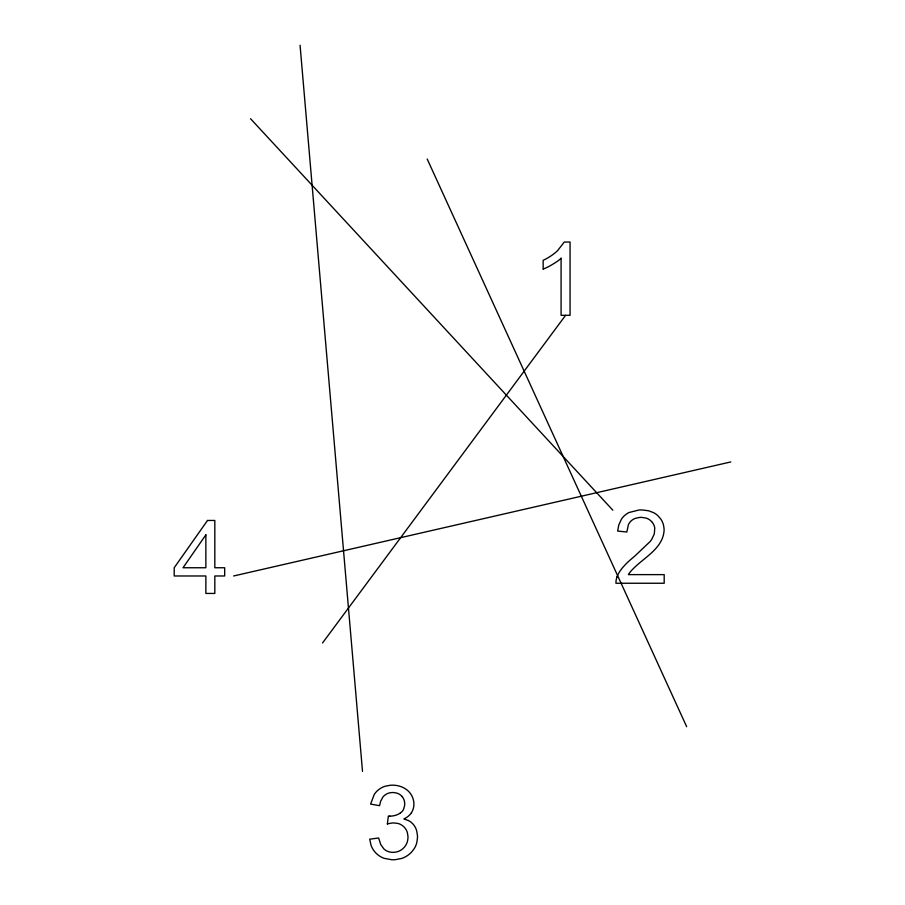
<?xml version="1.0" encoding="UTF-8"?>
<svg xmlns="http://www.w3.org/2000/svg" width="905" height="905" viewBox="0 0 905 905"><rect width="100%" height="100%" fill="white"/><g stroke="black" fill="none" stroke-linecap="round" stroke-linejoin="round"><path stroke-width="1.36" d="M387.374 823.912L388.369 816.039L389.263 816.118A9.016 9.016 0 0 0 389.806 816.14M322.519 643.003L565.58 315.325M400.112 813.154L401.673 811.921A9.31 9.31 0 0 0 403.551 809.364L404.626 805.45A15.362 15.362 0 0 0 404.682 803.335L404.49 801.581M233.637 575.976L730.799 461.935M408.291 820.496L403.845 818.923L405.055 818.335A17.025 17.025 0 0 0 411.424 812.803M250.538 118.713L612.866 510.216M652.369 522.468L651.973 521.981A13.688 13.688 0 0 0 651.08 521.042A12.659 12.659 0 0 0 646.057 518.079L641.905 517.4A20.283 20.283 0 0 0 639.575 517.445L635.321 518.35A12.67 12.67 0 0 0 630.785 521.257A12.376 12.376 0 0 0 628.421 524.595L626.86 532.016L617.651 531.077L618.749 525.115L621.418 519.221A18.756 18.756 0 0 1 624.02 516.065A19.706 19.706 0 0 1 629.043 512.524L638.806 510.047A37.569 37.569 0 0 1 642.641 509.99L648.614 510.782L653.715 512.716A19.469 19.469 0 0 1 657.969 515.793L660.65 518.87A18.507 18.507 0 0 1 663.501 525.115L663.999 528.113A22.874 22.874 0 0 1 664.1 530.228C663.116 548.43 644.1 557.378 632.844 569.109A26.811 26.811 0 0 0 632.188 569.777A29.718 29.718 0 0 0 628.387 574.618L664.191 574.63L664.191 583.25L615.954 583.25A15.973 15.973 0 0 1 616.995 577.017M427.205 159.042L686.657 726.681M300.064 45.25L362.509 771.377M561.089 258.219L561.089 315.325L570.06 315.325L570.06 242.042L564.279 242.042L557.672 250.549A53.09 53.09 0 0 1 555.602 252.416A54.481 54.481 0 0 1 543.147 260.312L543.17 269.023M561.145 258.287A47.682 47.682 0 0 1 553.227 263.955A63.067 63.067 0 0 1 543.204 269.09M652.381 522.468A11.788 11.788 0 0 1 654.756 528.09L654.304 533.927L651.691 539.391A30.374 30.374 0 0 1 650.152 541.529L634.62 556.258A121.247 121.247 0 0 0 626.43 563.498L623.421 566.711A34.096 34.096 0 0 0 616.905 576.983M408.325 820.45A16.347 16.347 0 0 1 416.583 830.428L417.431 835.168A26.302 26.302 0 0 1 417.454 838.087L416.809 842.589A20.792 20.792 0 0 1 414.196 848.664L412.148 851.401A25.476 25.476 0 0 1 409.637 853.913L408.721 854.659A23.134 23.134 0 0 1 401.515 858.483L395.496 859.648A32.297 32.297 0 0 1 391.707 859.727L384.105 858.313A21.494 21.494 0 0 1 377.747 854.716A22.908 22.908 0 0 1 375.439 852.544A21.335 21.335 0 0 1 371.129 845.553L369.693 839.195L378.652 837.996L380.745 844.546L383.912 848.969A12.806 12.806 0 0 0 390.383 852.137L392.284 852.318A17.263 17.263 0 0 0 394.49 852.261L395.983 852.058A14.163 14.163 0 0 0 401.922 849.444L402.499 848.981A16.403 16.403 0 0 0 404.15 847.397L404.648 846.82A14.401 14.401 0 0 0 407.555 840.937L407.906 838.686A18.417 18.417 0 0 0 407.963 836.333L407.408 832.77A13.224 13.224 0 0 0 404.897 827.951A14.31 14.31 0 0 0 403.438 826.435A13.349 13.349 0 0 0 398.053 823.471L393.686 822.917A27.161 27.161 0 0 0 387.385 823.98M411.39 812.769A15.668 15.668 0 0 0 413.913 804.138A18.224 18.224 0 0 0 411.232 794.737C407.431 788.368 399.772 785.121 392.544 785.178A28.655 28.655 0 0 0 390.428 785.257L385.507 786.128A20.159 20.159 0 0 0 374.263 794.409L370.586 804.092L379.557 805.688L380.654 801.219L382.815 797.181A11.618 11.618 0 0 1 384.037 795.834A11.833 11.833 0 0 1 389.648 792.859L392.103 792.554A16.324 16.324 0 0 1 394.037 792.599L396.424 792.995A11.165 11.165 0 0 1 401.368 795.778A11.742 11.742 0 0 1 402.137 796.615M402.148 796.604A10.702 10.702 0 0 1 404.49 801.581M400.146 813.199A18.779 18.779 0 0 1 389.806 816.129M205.865 534.855L183.014 567.752L205.865 567.752L205.865 534.855M207.505 520.466L174.201 567.752L174.201 575.976L205.865 575.976L205.865 593.442L214.824 593.442L214.824 575.976L224.678 575.976L224.678 567.752L214.824 567.752L214.824 520.466L207.505 520.466"/></g></svg>
